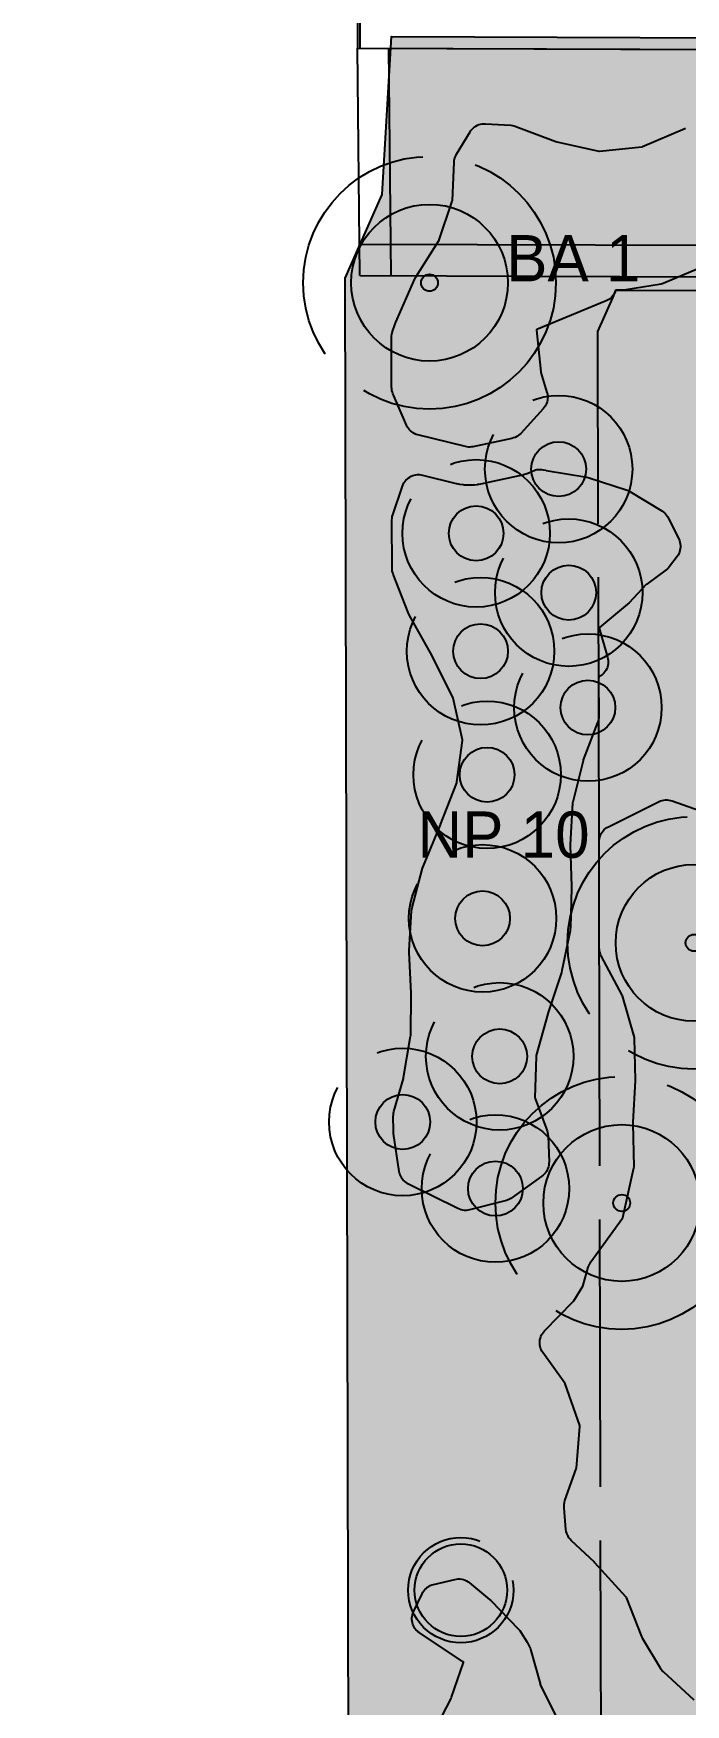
# Model space of a CAD drawing. Header units: metres. Extents: x 1 to 213, y 1 to 147.
# Drawn here: x 50.38 to 53.48, y 32.34 to 40.28 of the extents above; entities that cross this region are included whole.
import ezdxf
from ezdxf.enums import TextEntityAlignment as Align

# ---------------------------------------------------------------- set-up
doc = ezdxf.new("R2010")
doc.units = ezdxf.units.M
doc.linetypes.add('DASHED', pattern=[1.524, 1.27, -0.254])
for name, color, linetype in [('00-BASE-ARQUITECTURA', 8, 'Continuous'), ('PJ-ARBUSTOS', 82, 'Continuous'), ('PJ-COPA-ADULTA', 8, 'DASHED'), ('PJ-CUBRESUELOS', 150, 'Continuous'), ('PJ-ETIQUETAS', 7, 'Continuous'), ('PJ-GRAVILLA', 42, 'Continuous'), ('PJ-HERBACEAS', 212, 'Continuous'), ('PJ-LIMITE-JARDIN', 7, 'Continuous'), ('PJ-MASAS', 92, 'Continuous'), ('PJ-MASAS-RELLENO', 92, 'Continuous'), ('PJ-RIEGO-SECTORES', 5, 'Continuous'), ('PJ-VISIBILIDAD', 1, 'DASHED')]:
    doc.layers.add(name, color=color, linetype=linetype)

# ---------------------------------------------------------------- blocks, each defined once
blk = doc.blocks.new('PJ_BA')
for radius in [0.372, 0.04]:
    blk.add_circle((0, 0), radius)
at = {"flags": 1}
for tag, p, height in [('CODIGO', (0.15, 0.15), 0.2), ('ESPECIE', (0.15, -0.1), 0.15), ('ZONA', (0.15, -0.3), 0.15)]:
    blk.add_attdef(tag, p, '', height=height, dxfattribs=at)
blk = doc.blocks.new('PJ_NP')
blk.add_circle((0, 0), 0.13)
at = {"flags": 1}
for tag, p, height in [('CODIGO', (0.15, 0.15), 0.2), ('ESPECIE', (0.15, -0.1), 0.15), ('ZONA', (0.15, -0.3), 0.15)]:
    blk.add_attdef(tag, p, '', height=height, dxfattribs=at)
blk = doc.blocks.new('PJ_CG')
blk.add_circle((0, 0), 0.22)
at = {"flags": 1}
for tag, p, height in [('CODIGO', (0.15, 0.15), 0.2), ('ESPECIE', (0.15, -0.1), 0.15), ('ZONA', (0.15, -0.3), 0.15)]:
    blk.add_attdef(tag, p, '', height=height, dxfattribs=at)

msp = doc.modelspace()

# ---------------------------------------------------------------- hatches: boundary and pattern name
at = {"layer": 'PJ-GRAVILLA'}
h = msp.add_hatch(dxfattribs=at)
h.set_pattern_fill('GRAVEL', scale=0.03)
h.paths.add_polyline_path([(52.0788, 40.2607), (63.1031, 40.2166), (63.1913, 39.8639), (60.2368, 32.0146), (59.8399, 31.2208), (59.3989, 29.8097), (57.7673, 26.4142), (56.4444, 24.4739), (55.2097, 23.0187), (53.0489, 21.0344), (51.9024, 20.2406), (51.8583, 39.1142), (52.0347, 39.5111), (52.0788, 40.2607)])
at = {"layer": 'PJ-MASAS-RELLENO'}
for points in [[(52.3681, 39.4804), (52.3683, 39.4823), (52.376, 39.664), (52.3768, 39.672), (52.3783, 39.6799), (52.3807, 39.6876), (52.3838, 39.6951), (52.3876, 39.7021), (52.452, 39.8083), (52.4565, 39.8148), (52.4615, 39.8209), (52.4671, 39.8264), (52.4733, 39.8314), (52.4799, 39.8357), (52.4868, 39.8394), (52.4942, 39.8423), (52.5017, 39.8445), (52.5095, 39.846), (52.5173, 39.8467), (52.5252, 39.8466), (52.6459, 39.8393), (52.6539, 39.8385), (52.6617, 39.8368), (52.6693, 39.8343), (52.859, 39.7629), (52.8644, 39.7612), (53.0633, 39.717), (53.0654, 39.7167), (53.0675, 39.7168), (53.2674, 39.7372), (53.2694, 39.7375), (53.2713, 39.7382), (53.4715, 39.8241), (53.4758, 39.8263), (53.6753, 39.9417), (53.6812, 39.9448), (53.8526, 40.0258), (53.8591, 40.0286), (53.8659, 40.0307), (53.8729, 40.0323), (53.88, 40.0332), (53.8871, 40.0335), (54.3761, 40.0316), (54.3858, 40.0309), (54.3953, 40.0291), (54.4931, 40.0046), (54.4953, 40.0041), (54.6922, 39.9663), (54.7001, 39.9644), (54.7077, 39.9617), (54.715, 39.9582), (54.8851, 39.8668), (54.892, 39.8626), (54.8985, 39.8577), (54.9045, 39.8521), (54.9098, 39.846), (54.9146, 39.8394), (54.9186, 39.8324), (54.9219, 39.8249), (54.9244, 39.8172), (54.9714, 39.6433), (54.9731, 39.6355), (54.974, 39.6276), (54.9742, 39.6196), (54.9735, 39.6117), (54.972, 39.6039), (54.9698, 39.5962), (54.9668, 39.5888), (54.8953, 39.4342), (54.8921, 39.428), (54.8884, 39.4221), (54.7923, 39.2838), (54.7873, 39.2773), (54.7817, 39.2714), (54.7755, 39.2661), (54.7688, 39.2614), (54.7616, 39.2575), (54.7541, 39.2543), (54.7463, 39.2519), (54.7383, 39.2503), (54.7302, 39.2495), (54.6025, 39.2438), (54.5949, 39.2439), (54.5874, 39.2446), (54.5799, 39.246), (54.5727, 39.2482), (54.5657, 39.251), (54.3823, 39.3348), (54.3807, 39.3354), (54.379, 39.336), (54.1786, 39.3873), (54.177, 39.3876), (54.1752, 39.3875), (53.9749, 39.3679), (53.973, 39.3676), (53.9711, 39.3669), (53.7705, 39.2825), (53.7669, 39.2808), (53.5677, 39.1725), (53.5606, 39.1691), (53.3688, 39.0883), (53.3598, 39.0851), (53.3505, 39.083), (53.1915, 39.0574), (53.185, 39.0566), (53.1784, 39.0563), (53.1526, 39.0564), (53.1506, 39.0564), (53.1463, 39.0562), (53.1444, 39.056), (53.1435, 39.0543), (53.1418, 39.0504), (53.1408, 39.0481), (53.1374, 39.0411), (53.1334, 39.0344), (53.1287, 39.0282), (53.1235, 39.0224), (53.1177, 39.0172), (53.1114, 39.0126), (53.1048, 39.0086), (53.0977, 39.0052), (52.7699, 38.8691), (52.7682, 38.8683), (52.7683, 38.8664), (52.788, 38.6689), (52.7883, 38.667), (52.7888, 38.6651), (52.8173, 38.571), (52.8191, 38.5637), (52.8203, 38.5563), (52.8207, 38.5488), (52.8205, 38.5413), (52.8195, 38.5338), (52.8178, 38.5265), (52.8155, 38.5193), (52.8125, 38.5124), (52.8088, 38.5058), (52.8046, 38.4996), (52.7998, 38.4938), (52.6928, 38.3769), (52.6869, 38.3711), (52.6805, 38.3659), (52.6735, 38.3615), (52.6661, 38.3577), (52.6584, 38.3548), (52.6504, 38.3527), (52.4659, 38.3135), (52.4588, 38.3123), (52.4516, 38.3118), (52.4444, 38.3119), (52.4372, 38.3127), (52.4302, 38.3141), (52.2045, 38.3695), (52.1967, 38.3719), (52.1891, 38.3751), (52.1819, 38.379), (52.1751, 38.3836), (52.1688, 38.3889), (52.1631, 38.3949), (52.1581, 38.4014), (52.1537, 38.4083), (52.1501, 38.4157), (52.086, 38.5654), (52.0832, 38.5729), (52.0812, 38.5807), (52.0799, 38.5886), (52.0795, 38.5967), (52.079, 38.8305), (52.0794, 38.8387), (52.0807, 38.847), (52.0828, 38.855), (52.0963, 38.8975), (52.0993, 38.9053), (52.1895, 39.1105), (52.1922, 39.1162), (52.1954, 39.1216), (52.3028, 39.2885), (52.3037, 39.2899), (52.3043, 39.2914), (52.3676, 39.4786), (52.3681, 39.4804)], [(52.0869, 37.7081), (52.0846, 37.7151), (52.0829, 37.7222), (52.0819, 37.7295), (52.0815, 37.7369), (52.081, 37.9648), (52.0815, 37.9736), (52.0829, 37.9823), (52.0852, 37.9908), (52.1315, 38.1269), (52.1344, 38.1342), (52.138, 38.1413), (52.1423, 38.1479), (52.1472, 38.1541), (52.1528, 38.1597), (52.1588, 38.1648), (52.1654, 38.1693), (52.1723, 38.1731), (52.1796, 38.1762), (52.1871, 38.1786), (52.1949, 38.1802), (52.2028, 38.181), (52.2107, 38.1811), (52.2185, 38.1803), (52.2263, 38.1788), (52.3868, 38.1394), (52.3876, 38.1392), (52.3947, 38.1376), (52.3956, 38.1374), (52.4013, 38.1363), (52.4031, 38.136), (52.4173, 38.1338), (52.4191, 38.1336), (52.4245, 38.133), (52.4262, 38.1329), (52.4406, 38.132), (52.4424, 38.1319), (52.4478, 38.1318), (52.4496, 38.1318), (52.464, 38.1323), (52.4658, 38.1324), (52.4712, 38.1328), (52.473, 38.1329), (52.4873, 38.1346), (52.489, 38.1349), (52.4948, 38.1358), (52.4957, 38.136), (52.5028, 38.1373), (52.5037, 38.1375), (52.6872, 38.1765), (52.6883, 38.1767), (52.6963, 38.1786), (52.6973, 38.1789), (52.7038, 38.1806), (52.7058, 38.1812), (52.7215, 38.1863), (52.7235, 38.187), (52.7293, 38.1892), (52.7312, 38.19), (52.7463, 38.1967), (52.749, 38.1979), (52.7558, 38.2007), (52.7627, 38.2029), (52.7699, 38.2045), (52.7771, 38.2054), (52.7844, 38.2056), (52.7917, 38.2052), (52.7989, 38.2041), (52.813, 38.2013), (52.8142, 38.201), (53.0064, 38.1686), (53.0174, 38.1659), (53.1939, 38.1093), (53.2028, 38.1059), (53.2111, 38.1014), (53.3628, 38.009), (53.369, 38.0048), (53.3748, 38.0001), (53.3801, 37.9948), (53.3849, 37.9891), (53.3891, 37.9829), (53.3928, 37.9764), (53.4431, 37.8756), (53.4463, 37.8682), (53.4488, 37.8605), (53.4505, 37.8526), (53.4513, 37.8446), (53.4514, 37.8365), (53.4507, 37.8284), (53.4491, 37.8205), (53.4467, 37.8128), (53.4436, 37.8053), (53.4398, 37.7982), (53.4352, 37.7915), (53.3997, 37.7447), (53.3947, 37.7388), (53.3892, 37.7334), (53.3832, 37.7285), (53.2909, 37.661), (53.2895, 37.6599), (53.2882, 37.6586), (53.2072, 37.5725), (53.2001, 37.5659), (53.0668, 37.4546), (53.0654, 37.4534), (53.0659, 37.4516), (53.1053, 37.3144), (53.1071, 37.3065), (53.1082, 37.2985), (53.1084, 37.2904), (53.1078, 37.2823), (53.1064, 37.2743), (53.1041, 37.2665), (53.1011, 37.259), (53.0974, 37.2518), (53.0929, 37.245), (53.0878, 37.2387), (53.082, 37.233), (53.0758, 37.2278), (53.069, 37.2234), (53.0645, 37.2211), (53.0631, 37.2203), (53.063, 37.2184), (53.0628, 37.2144), (53.0628, 37.2125), (53.0632, 37.0328), (53.0629, 37.0254), (53.0619, 37.0181), (53.0602, 37.011), (53.0579, 37.004), (52.9899, 36.8262), (52.9885, 36.8216), (52.9394, 36.6253), (52.939, 36.6235), (52.9388, 36.6216), (52.9272, 36.425), (52.9271, 36.4212), (52.9343, 36.2255), (52.9344, 36.2201), (52.9285, 36.0292), (52.928, 36.0224), (52.9269, 36.0158), (52.8887, 35.8266), (52.8863, 35.8175), (52.8222, 35.6224), (52.8217, 35.6206), (52.7668, 35.4233), (52.7663, 35.421), (52.7661, 35.4186), (52.7602, 35.2226), (52.7602, 35.2207), (52.7608, 35.2188), (52.8177, 35.0658), (52.8203, 35.0577), (52.8219, 35.0493), (52.8227, 35.0408), (52.827, 34.9184), (52.8269, 34.9105), (52.826, 34.9027), (52.8244, 34.8949), (52.822, 34.8874), (52.8188, 34.8802), (52.815, 34.8733), (52.8105, 34.8668), (52.8054, 34.8608), (52.7997, 34.8553), (52.7935, 34.8504), (52.6456, 34.7451), (52.6393, 34.741), (52.6326, 34.7376), (52.6257, 34.7348), (52.6186, 34.7326), (52.4493, 34.6904), (52.4414, 34.6888), (52.4334, 34.6881), (52.4253, 34.6882), (52.4173, 34.689), (52.4094, 34.6907), (52.4017, 34.6932), (52.3943, 34.6964), (52.1594, 34.8132), (52.1527, 34.817), (52.1464, 34.8213), (52.1405, 34.8263), (52.1351, 34.8318), (52.1303, 34.8378), (52.1261, 34.8442), (52.1225, 34.851), (52.1196, 34.8581), (52.1174, 34.8654), (52.1159, 34.8729), (52.0887, 35.0533), (52.088, 35.0592), (52.0878, 35.0651), (52.0876, 35.135), (52.0879, 35.1424), (52.0889, 35.1497), (52.0906, 35.157), (52.1353, 35.3148), (52.1362, 35.319), (52.17, 35.5157), (52.1702, 35.5173), (52.1703, 35.5189), (52.1726, 35.7164), (52.1726, 35.7188), (52.1633, 35.9137), (52.1634, 35.9222), (52.1744, 36.1103), (52.1753, 36.1183), (52.177, 36.1261), (52.2266, 36.3134), (52.2302, 36.3239), (52.312, 36.5188), (52.3124, 36.5199), (52.3885, 36.7177), (52.3892, 36.7199), (52.3896, 36.7222), (52.416, 36.9185), (52.4162, 36.9202), (52.4159, 36.922), (52.3723, 37.1189), (52.3719, 37.1205), (52.3712, 37.122), (52.2723, 37.3197), (52.2714, 37.3214), (52.1625, 37.5158), (52.1577, 37.5259), (52.0869, 37.7081)], [(52.9032, 33.8664), (52.9021, 33.868), (52.7979, 34.0134), (52.7936, 34.0201), (52.79, 34.0272), (52.7871, 34.0346), (52.7849, 34.0423), (52.7835, 34.0502), (52.783, 34.0581), (52.7832, 34.0661), (52.7842, 34.074), (52.7859, 34.0818), (52.7885, 34.0894), (52.7918, 34.0966), (52.7958, 34.1035), (52.8005, 34.11), (52.8057, 34.116), (52.9421, 34.2554), (52.9435, 34.257), (52.9448, 34.2588), (52.9884, 34.3289), (52.9893, 34.3306), (52.9899, 34.3324), (53.0134, 34.4179), (53.0156, 34.4248), (53.0184, 34.4314), (53.0218, 34.4378), (53.0258, 34.4438), (53.1758, 34.6506), (53.1769, 34.6523), (53.1774, 34.6543), (53.2305, 34.89), (53.2309, 34.8924), (53.231, 34.8948), (53.2271, 35.1003), (53.2272, 35.1062), (53.2379, 35.3036), (53.238, 35.3067), (53.2331, 35.5053), (53.233, 35.5069), (53.2326, 35.5086), (53.1762, 35.7066), (53.1755, 35.7086), (53.1746, 35.7105), (53.0752, 35.8961), (53.0719, 35.9031), (53.0692, 35.9105), (53.0673, 35.9181), (53.0661, 35.9258), (53.0657, 35.9336), (53.0646, 36.4377), (53.065, 36.4458), (53.0662, 36.4538), (53.0682, 36.4616), (53.071, 36.4692), (53.0745, 36.4765), (53.0788, 36.4834), (53.0837, 36.4898), (53.0892, 36.4957), (53.0954, 36.5009), (53.102, 36.5056), (53.1091, 36.5095), (53.3494, 36.6286), (53.3567, 36.6317), (53.3643, 36.6342), (53.3721, 36.6358), (53.38, 36.6367), (53.388, 36.6368), (53.3959, 36.6361), (53.4038, 36.6346), (53.4114, 36.6323), (53.6497, 36.5485), (53.6576, 36.5452), (53.665, 36.5412), (53.672, 36.5363), (53.6785, 36.5308), (53.6843, 36.5246), (53.8347, 36.3466), (53.8377, 36.3434), (54.005, 36.1845), (54.0067, 36.1831), (54.0086, 36.1821), (54.1924, 36.0971), (54.194, 36.0964), (54.1957, 36.0962), (54.3944, 36.0788), (54.3993, 36.0787), (54.6011, 36.086), (54.6097, 36.0859), (54.801, 36.0723), (54.8089, 36.0713), (54.8167, 36.0696), (55.0006, 36.0185), (55.0067, 36.0165), (55.1934, 35.948), (55.1962, 35.9471), (55.3383, 35.9064), (55.3479, 35.9031), (55.4903, 35.842), (55.4977, 35.8384), (55.5046, 35.8341), (55.5111, 35.829), (55.517, 35.8234), (55.6132, 35.7213), (55.6183, 35.7153), (55.6227, 35.7089), (55.6265, 35.7021), (55.6297, 35.695), (55.6321, 35.6876), (55.6338, 35.68), (55.6347, 35.6722), (55.6349, 35.6644), (55.6343, 35.6566), (55.633, 35.6489), (55.6309, 35.6414), (55.6282, 35.6341), (55.6247, 35.6272), (55.6203, 35.6194), (55.6193, 35.6175), (55.6163, 35.6114), (55.6158, 35.6105), (55.6123, 35.6029), (55.6119, 35.6019), (55.5388, 35.4329), (55.5384, 35.432), (55.5357, 35.4252), (55.5353, 35.4243), (55.5332, 35.4187), (55.5326, 35.417), (55.528, 35.403), (55.5275, 35.4012), (55.526, 35.3959), (55.5256, 35.3941), (55.5223, 35.3797), (55.5219, 35.3779), (55.521, 35.3725), (55.5207, 35.3707), (55.5187, 35.356), (55.5185, 35.3542), (55.518, 35.3482), (55.518, 35.3473), (55.5175, 35.34), (55.5175, 35.339), (55.5096, 35.1391), (55.5096, 35.1377), (55.5095, 35.1266), (55.5095, 35.1252), (55.5098, 35.1155), (55.5099, 35.1142), (55.5106, 35.1031), (55.5107, 35.1017), (55.5238, 34.9706), (55.5242, 34.963), (55.5238, 34.9554), (55.5228, 34.9479), (55.521, 34.9405), (55.5186, 34.9333), (55.5155, 34.9264), (55.5117, 34.9198), (55.5073, 34.9136), (55.5024, 34.9078), (55.4969, 34.9026), (55.491, 34.8978), (55.4303, 34.854), (55.4221, 34.8488), (55.2122, 34.7331), (55.2085, 34.7308), (55.0233, 34.6006), (55.0218, 34.5994), (55.0205, 34.598), (54.8949, 34.4388), (54.8938, 34.4373), (54.893, 34.4356), (54.818, 34.2513), (54.817, 34.2487), (54.7642, 34.089), (54.7614, 34.0816), (54.7578, 34.0746), (54.7536, 34.0679), (54.7487, 34.0617), (54.7452, 34.0576), (54.7441, 34.0562), (54.7351, 34.045), (54.734, 34.0435), (54.7309, 34.0391), (54.7298, 34.0377), (54.722, 34.0256), (54.721, 34.0241), (54.718, 34.019), (54.7176, 34.0183), (54.7141, 34.012), (54.7136, 34.0112), (54.6299, 33.854), (54.6294, 33.8529), (54.6252, 33.8446), (54.6247, 33.8435), (54.6215, 33.8366), (54.6206, 33.8344), (54.6135, 33.8162), (54.6105, 33.8093), (54.6068, 33.8028), (54.6025, 33.7966), (54.539, 33.7136), (54.5373, 33.7116), (54.4082, 33.5538), (54.4069, 33.552), (54.4058, 33.5502), (54.3163, 33.3738), (54.3155, 33.3721), (54.3153, 33.3703), (54.2942, 33.1597), (54.2941, 33.158), (54.2942, 33.1564), (54.3007, 33.1149), (54.3015, 33.1069), (54.3016, 33.0989), (54.3008, 33.0908), (54.2992, 33.0829), (54.2968, 33.0752), (54.2937, 33.0678), (54.2899, 33.0608), (54.2179, 32.9434), (54.2174, 32.9427), (54.2138, 32.9365), (54.2133, 32.9357), (54.2105, 32.9306), (54.2097, 32.929), (54.2033, 32.9162), (54.2026, 32.9145), (54.2004, 32.9096), (54.1997, 32.908), (54.1945, 32.8946), (54.1939, 32.8929), (54.1922, 32.8878), (54.1916, 32.8861), (54.1876, 32.8724), (54.1872, 32.8706), (54.1858, 32.865), (54.1856, 32.8641), (54.1841, 32.8571), (54.1839, 32.8562), (54.1479, 32.6709), (54.1477, 32.6698), (54.1464, 32.6617), (54.1462, 32.6607), (54.1453, 32.654), (54.145, 32.652), (54.1436, 32.6355), (54.1434, 32.6334), (54.1432, 32.6272), (54.1432, 32.6252), (54.1434, 32.6086), (54.1435, 32.6066), (54.1439, 32.6004), (54.1441, 32.5983), (54.1461, 32.5819), (54.1464, 32.5799), (54.1474, 32.5737), (54.1478, 32.5717), (54.1515, 32.5556), (54.152, 32.5536), (54.1536, 32.5476), (54.1543, 32.5456), (54.1595, 32.53), (54.1602, 32.528), (54.1625, 32.5223), (54.1633, 32.5204), (54.1702, 32.5053), (54.1711, 32.5035), (54.1742, 32.4975), (54.1747, 32.4966), (54.1787, 32.4894), (54.1792, 32.4885), (54.2183, 32.422), (54.222, 32.415), (54.225, 32.4076), (54.2272, 32.3999), (54.2287, 32.392), (54.2293, 32.3841), (54.2292, 32.3761), (54.2283, 32.3682), (54.2266, 32.3604), (54.2241, 32.3528), (54.2209, 32.3455), (54.2169, 32.3386), (54.2123, 32.3321), (54.2071, 32.326), (54.2013, 32.3206), (54.195, 32.3157), (54.1882, 32.3115), (54.023, 32.2199), (54.0157, 32.2163), (54.008, 32.2135), (54.0002, 32.2115), (53.9921, 32.2102), (53.984, 32.2099), (53.9758, 32.2103), (53.9678, 32.2116), (53.7734, 32.2523), (53.7662, 32.2541), (53.7593, 32.2566), (53.5406, 32.3469), (53.5342, 32.3499), (53.5281, 32.3534), (53.5223, 32.3575), (53.5169, 32.3621), (53.3706, 32.4971), (53.3652, 32.5026), (53.3603, 32.5085), (53.3561, 32.5149), (53.2734, 32.6537), (53.2703, 32.6593), (53.2677, 32.6652), (53.1945, 32.8503), (53.1938, 32.8519), (53.1926, 32.8533), (53.0454, 33.0155), (53.0432, 33.0178), (52.9327, 33.1212), (52.927, 33.1272), (52.9218, 33.1338), (52.9174, 33.1408), (52.9138, 33.1483), (52.9109, 33.1562), (52.9089, 33.1643), (52.9077, 33.1725), (52.8986, 33.2762), (52.8983, 33.2848), (52.8989, 33.2934), (52.9004, 33.3018), (52.9029, 33.3101), (52.9567, 33.4614), (52.9572, 33.463), (52.9574, 33.4647), (52.9742, 33.6627), (52.9742, 33.6648), (52.9736, 33.6668), (52.9039, 33.8647), (52.9032, 33.8664)], [(52.3796, 32.9362), (52.3877, 32.9377), (52.3959, 32.9384), (52.4041, 32.9382), (52.4123, 32.9372), (52.4203, 32.9353), (52.4281, 32.9327), (52.4355, 32.9292), (52.4426, 32.925), (52.4492, 32.9201), (52.5444, 32.8413), (52.5507, 32.8356), (52.6827, 32.7003), (52.6886, 32.6936), (52.6937, 32.6862), (52.7228, 32.6387), (52.7263, 32.6322), (52.7359, 32.6128), (52.7389, 32.6059), (52.7412, 32.5986), (52.7843, 32.4414), (52.7849, 32.4396), (52.7856, 32.4379), (52.8678, 32.2706), (52.8688, 32.2687), (52.9612, 32.1027), (52.9643, 32.0965), (53.0358, 31.9371), (53.0387, 31.9296), (53.0409, 31.9219), (53.0735, 31.7771), (53.075, 31.7685), (53.0755, 31.7597), (53.0755, 31.7588), (53.0752, 31.752), (53.0744, 31.7453), (53.073, 31.7387), (53.0249, 31.5516), (53.0226, 31.5442), (53.0196, 31.537), (53.016, 31.5302), (53.0117, 31.5238), (53.0068, 31.5178), (53.0013, 31.5123), (52.9953, 31.5074), (52.9889, 31.503), (52.8319, 31.408), (52.8253, 31.4044), (52.8184, 31.4014), (52.8112, 31.3992), (52.674, 31.3624), (52.6694, 31.3608), (52.5063, 31.2953), (52.4991, 31.2928), (52.4918, 31.291), (52.4843, 31.2899), (52.4767, 31.2895), (52.4692, 31.2898), (52.4617, 31.2909), (52.2979, 31.3216), (52.2899, 31.3235), (52.2823, 31.3262), (52.2749, 31.3297), (52.2679, 31.3339), (52.2614, 31.3388), (52.2554, 31.3443), (52.25, 31.3504), (52.138, 31.4912), (52.1335, 31.4975), (52.1296, 31.5041), (52.1264, 31.511), (52.1239, 31.5183), (52.122, 31.5257), (52.1209, 31.5333), (52.1063, 31.6836), (52.1059, 31.6927), (52.1066, 31.7018), (52.1268, 31.8545), (52.1284, 31.8628), (52.1308, 31.8709), (52.1871, 32.0283), (52.1912, 32.0378), (52.276, 32.2035), (52.362, 32.3713), (52.3643, 32.3767), (52.4204, 32.5423), (52.421, 32.5441), (52.4194, 32.5453), (52.2122, 32.6819), (52.206, 32.6864), (52.2003, 32.6914), (52.1951, 32.697), (52.1905, 32.7031), (52.1864, 32.7095), (52.183, 32.7163), (52.1803, 32.7234), (52.1782, 32.7307), (52.1769, 32.7382), (52.1762, 32.7458), (52.1763, 32.7534), (52.1771, 32.761), (52.1787, 32.7685), (52.1809, 32.7757), (52.1838, 32.7828), (52.224, 32.8682), (52.2278, 32.8752), (52.2322, 32.8818), (52.2373, 32.888), (52.2429, 32.8936), (52.2491, 32.8986), (52.2557, 32.903), (52.2628, 32.9067), (52.2702, 32.9097), (52.2778, 32.9119), (52.3796, 32.9362)]]:
    msp.add_hatch(color=7, dxfattribs=at).paths.add_polyline_path(points)

# ---------------------------------------------------------------- linework, layer by layer
at = {"layer": '00-BASE-ARQUITECTURA'}
for points in [[(132.6056, 42.4603), (98.813, 42.4497), (51.9289, 42.4709), (51.9183, 40.2061), (63.2954, 40.1637), (62.5016, 38.0788), (61.8984, 36.4807), (60.5119, 32.8612), (59.8875, 31.2208), (59.2102, 29.4428), (58.5223, 27.8553), (57.9402, 26.7652), (56.6173, 24.7438), (54.7229, 22.5637), (53.0189, 21.0502), (52.1723, 20.4152), (50.426, 19.3146), (48.5316, 18.3832)], [(64.1949, 42.1534), (51.9289, 42.1957), (51.9289, 40.2061), (63.2954, 40.1637)], [(64.1949, 42.1534), (51.9289, 42.1957), (51.9289, 40.2061), (62.6709, 40.1637)], [(64.1949, 42.1534), (51.9289, 42.1957), (51.9289, 40.2061), (63.4541, 40.1637)], [(51.9289, 39.1266), (51.9183, 40.2061)], [(52.077, 39.1266), (52.0664, 40.2061)], [(51.9289, 39.2747), (63.1049, 39.243)], [(51.9289, 39.1266), (63.0414, 39.0842)]]:
    msp.add_lwpolyline(points, dxfattribs=at)
at = {"layer": 'PJ-COPA-ADULTA'}
for centre, radius in [((52.2598, 39.0918), 0.6), ((52.8729, 38.2071), 0.35), ((52.4811, 37.9021), 0.35), ((52.9206, 37.6206), 0.35), ((52.5021, 37.3426), 0.35), ((53.0119, 37.075), 0.35), ((52.5331, 36.7561), 0.35), ((53.5156, 35.9581), 0.6), ((52.5117, 36.0743), 0.35), ((52.5928, 35.4191), 0.35), ((52.1326, 35.1076), 0.35), ((53.1724, 34.723), 0.6), ((52.5727, 34.7917), 0.35), ((52.4083, 32.8852), 0.25)]:
    msp.add_circle(centre, radius, dxfattribs=at)
at = {"layer": 'PJ-LIMITE-JARDIN'}
msp.add_lwpolyline([(52.0788, 40.2607), (63.1031, 40.2166), (63.1913, 39.8639), (60.2368, 32.0146), (59.8399, 31.2208), (59.3989, 29.8097), (57.7673, 26.4142), (56.4444, 24.4739), (55.2097, 23.0187), (53.0489, 21.0344), (51.9024, 20.2406), (51.8583, 39.1142), (52.0347, 39.5111), (52.0788, 40.2607)], close=True, dxfattribs=at)
at = {"layer": 'PJ-MASAS'}
for points in [[(53.5606, 39.1691), (53.3688, 39.0883), (53.3598, 39.0851), (53.3505, 39.083), (53.1915, 39.0574), (53.185, 39.0566), (53.1784, 39.0563), (53.1526, 39.0564), (53.1506, 39.0564), (53.1463, 39.0562), (53.1444, 39.056), (53.1435, 39.0543), (53.1418, 39.0504), (53.1408, 39.0481), (53.1374, 39.0411), (53.1334, 39.0344), (53.1287, 39.0282), (53.1235, 39.0224), (53.1177, 39.0172), (53.1114, 39.0126), (53.1048, 39.0086), (53.0977, 39.0052), (52.7699, 38.8691), (52.7682, 38.8683), (52.7683, 38.8664), (52.788, 38.6689), (52.7883, 38.667), (52.7888, 38.6651), (52.8173, 38.571), (52.8191, 38.5637), (52.8203, 38.5563), (52.8207, 38.5488), (52.8205, 38.5413), (52.8195, 38.5338), (52.8178, 38.5265), (52.8155, 38.5193), (52.8125, 38.5124), (52.8088, 38.5058), (52.8046, 38.4996), (52.7998, 38.4938), (52.6928, 38.3769), (52.6869, 38.3711), (52.6805, 38.3659), (52.6735, 38.3615), (52.6661, 38.3577), (52.6584, 38.3548), (52.6504, 38.3527), (52.4659, 38.3135), (52.4588, 38.3123), (52.4516, 38.3118), (52.4444, 38.3119), (52.4372, 38.3127), (52.4302, 38.3141), (52.2045, 38.3695), (52.1967, 38.3719), (52.1891, 38.3751), (52.1819, 38.379), (52.1751, 38.3836), (52.1688, 38.3889), (52.1631, 38.3949), (52.1581, 38.4014), (52.1537, 38.4083), (52.1501, 38.4157), (52.086, 38.5654), (52.0832, 38.5729), (52.0812, 38.5807), (52.0799, 38.5886), (52.0795, 38.5967), (52.079, 38.8305), (52.0794, 38.8387), (52.0807, 38.847), (52.0828, 38.855), (52.0963, 38.8975), (52.0993, 38.9053), (52.1895, 39.1105), (52.1922, 39.1162), (52.1954, 39.1216), (52.3028, 39.2885), (52.3037, 39.2899), (52.3043, 39.2914), (52.3676, 39.4786), (52.3681, 39.4804), (52.3681, 39.4804), (52.3683, 39.4823), (52.376, 39.664), (52.3768, 39.672), (52.3783, 39.6799), (52.3807, 39.6876), (52.3838, 39.6951), (52.3876, 39.7021), (52.452, 39.8083), (52.4565, 39.8148), (52.4615, 39.8209), (52.4671, 39.8264), (52.4733, 39.8314), (52.4799, 39.8357), (52.4868, 39.8394), (52.4942, 39.8423), (52.5017, 39.8445), (52.5095, 39.846), (52.5173, 39.8467), (52.5252, 39.8466), (52.6459, 39.8393), (52.6539, 39.8385), (52.6617, 39.8368), (52.6693, 39.8343), (52.859, 39.7629), (52.8644, 39.7612), (53.0633, 39.717), (53.0654, 39.7167), (53.0675, 39.7168), (53.2674, 39.7372), (53.2694, 39.7375), (53.2713, 39.7382), (53.4715, 39.8241), (53.4758, 39.8263)], [(53.5169, 32.3621), (53.3706, 32.4971), (53.3652, 32.5026), (53.3603, 32.5085), (53.3561, 32.5149), (53.2734, 32.6537), (53.2703, 32.6593), (53.2677, 32.6652), (53.1945, 32.8503), (53.1938, 32.8519), (53.1926, 32.8533), (53.0454, 33.0155), (53.0432, 33.0178), (52.9327, 33.1212), (52.927, 33.1272), (52.9218, 33.1338), (52.9174, 33.1408), (52.9138, 33.1483), (52.9109, 33.1562), (52.9089, 33.1643), (52.9077, 33.1725), (52.8986, 33.2762), (52.8983, 33.2848), (52.8989, 33.2934), (52.9004, 33.3018), (52.9029, 33.3101), (52.9567, 33.4614), (52.9572, 33.463), (52.9574, 33.4647), (52.9742, 33.6627), (52.9742, 33.6648), (52.9736, 33.6668), (52.9039, 33.8647), (52.9032, 33.8664), (52.9032, 33.8664), (52.9021, 33.868), (52.7979, 34.0134), (52.7936, 34.0201), (52.79, 34.0272), (52.7871, 34.0346), (52.7849, 34.0423), (52.7835, 34.0502), (52.783, 34.0581), (52.7832, 34.0661), (52.7842, 34.074), (52.7859, 34.0818), (52.7885, 34.0894), (52.7918, 34.0966), (52.7958, 34.1035), (52.8005, 34.11), (52.8057, 34.116), (52.9421, 34.2554), (52.9435, 34.257), (52.9448, 34.2588), (52.9884, 34.3289), (52.9893, 34.3306), (52.9899, 34.3324), (53.0134, 34.4179), (53.0156, 34.4248), (53.0184, 34.4314), (53.0218, 34.4378), (53.0258, 34.4438), (53.1758, 34.6506), (53.1769, 34.6523), (53.1774, 34.6543), (53.2305, 34.89), (53.2309, 34.8924), (53.231, 34.8948), (53.2271, 35.1003), (53.2272, 35.1062), (53.2379, 35.3036), (53.238, 35.3067), (53.2331, 35.5053), (53.233, 35.5069), (53.2326, 35.5086), (53.1762, 35.7066), (53.1755, 35.7086), (53.1746, 35.7105), (53.0752, 35.8961), (53.0719, 35.9031), (53.0692, 35.9105), (53.0673, 35.9181), (53.0661, 35.9258), (53.0657, 35.9336), (53.0646, 36.4377), (53.065, 36.4458), (53.0662, 36.4538), (53.0682, 36.4616), (53.071, 36.4692), (53.0745, 36.4765), (53.0788, 36.4834), (53.0837, 36.4898), (53.0892, 36.4957), (53.0954, 36.5009), (53.102, 36.5056), (53.1091, 36.5095), (53.3494, 36.6286), (53.3567, 36.6317), (53.3643, 36.6342), (53.3721, 36.6358), (53.38, 36.6367), (53.388, 36.6368), (53.3959, 36.6361), (53.4038, 36.6346), (53.4114, 36.6323), (53.6497, 36.5485)], [(52.276, 32.2035), (52.362, 32.3713), (52.3643, 32.3767), (52.4204, 32.5423), (52.421, 32.5441), (52.4194, 32.5453), (52.2122, 32.6819), (52.206, 32.6864), (52.2003, 32.6914), (52.1951, 32.697), (52.1905, 32.7031), (52.1864, 32.7095), (52.183, 32.7163), (52.1803, 32.7234), (52.1782, 32.7307), (52.1769, 32.7382), (52.1762, 32.7458), (52.1763, 32.7534), (52.1771, 32.761), (52.1787, 32.7685), (52.1809, 32.7757), (52.1838, 32.7828), (52.224, 32.8682), (52.2278, 32.8752), (52.2322, 32.8818), (52.2373, 32.888), (52.2429, 32.8936), (52.2491, 32.8986), (52.2557, 32.903), (52.2628, 32.9067), (52.2702, 32.9097), (52.2778, 32.9119), (52.3796, 32.9362), (52.3796, 32.9362), (52.3877, 32.9377), (52.3959, 32.9384), (52.4041, 32.9382), (52.4123, 32.9372), (52.4203, 32.9353), (52.4281, 32.9327), (52.4355, 32.9292), (52.4426, 32.925), (52.4492, 32.9201), (52.5444, 32.8413), (52.5507, 32.8356), (52.6827, 32.7003), (52.6886, 32.6936), (52.6937, 32.6862), (52.7228, 32.6387), (52.7263, 32.6322), (52.7359, 32.6128), (52.7389, 32.6059), (52.7412, 32.5986), (52.7843, 32.4414), (52.7849, 32.4396), (52.7856, 32.4379), (52.8678, 32.2706)]]:
    msp.add_lwpolyline(points, dxfattribs=at)
msp.add_lwpolyline([(52.0869, 37.7081), (52.0846, 37.7151), (52.0829, 37.7222), (52.0819, 37.7295), (52.0815, 37.7369), (52.081, 37.9648), (52.0815, 37.9736), (52.0829, 37.9823), (52.0852, 37.9908), (52.1315, 38.1269), (52.1344, 38.1342), (52.138, 38.1413), (52.1423, 38.1479), (52.1472, 38.1541), (52.1528, 38.1597), (52.1588, 38.1648), (52.1654, 38.1693), (52.1723, 38.1731), (52.1796, 38.1762), (52.1871, 38.1786), (52.1949, 38.1802), (52.2028, 38.181), (52.2107, 38.1811), (52.2185, 38.1803), (52.2263, 38.1788), (52.3868, 38.1394), (52.3876, 38.1392), (52.3947, 38.1376), (52.3956, 38.1374), (52.4013, 38.1363), (52.4031, 38.136), (52.4173, 38.1338), (52.4191, 38.1336), (52.4245, 38.133), (52.4262, 38.1329), (52.4406, 38.132), (52.4424, 38.1319), (52.4478, 38.1318), (52.4496, 38.1318), (52.464, 38.1323), (52.4658, 38.1324), (52.4712, 38.1328), (52.473, 38.1329), (52.4873, 38.1346), (52.489, 38.1349), (52.4948, 38.1358), (52.4957, 38.136), (52.5028, 38.1373), (52.5037, 38.1375), (52.6872, 38.1765), (52.6883, 38.1767), (52.6963, 38.1786), (52.6973, 38.1789), (52.7038, 38.1806), (52.7058, 38.1812), (52.7215, 38.1863), (52.7235, 38.187), (52.7293, 38.1892), (52.7312, 38.19), (52.7463, 38.1967), (52.749, 38.1979), (52.7558, 38.2007), (52.7627, 38.2029), (52.7699, 38.2045), (52.7771, 38.2054), (52.7844, 38.2056), (52.7917, 38.2052), (52.7989, 38.2041), (52.813, 38.2013), (52.8142, 38.201), (53.0064, 38.1686), (53.0174, 38.1659), (53.1939, 38.1093), (53.2028, 38.1059), (53.2111, 38.1014), (53.3628, 38.009), (53.369, 38.0048), (53.3748, 38.0001), (53.3801, 37.9948), (53.3849, 37.9891), (53.3891, 37.9829), (53.3928, 37.9764), (53.4431, 37.8756), (53.4463, 37.8682), (53.4488, 37.8605), (53.4505, 37.8526), (53.4513, 37.8446), (53.4514, 37.8365), (53.4507, 37.8284), (53.4491, 37.8205), (53.4467, 37.8128), (53.4436, 37.8053), (53.4398, 37.7982), (53.4352, 37.7915), (53.3997, 37.7447), (53.3947, 37.7388), (53.3892, 37.7334), (53.3832, 37.7285), (53.2909, 37.661), (53.2895, 37.6599), (53.2882, 37.6586), (53.2072, 37.5725), (53.2001, 37.5659), (53.0668, 37.4546), (53.0654, 37.4534), (53.0659, 37.4516), (53.1053, 37.3144), (53.1071, 37.3065), (53.1082, 37.2985), (53.1084, 37.2904), (53.1078, 37.2823), (53.1064, 37.2743), (53.1041, 37.2665), (53.1011, 37.259), (53.0974, 37.2518), (53.0929, 37.245), (53.0878, 37.2387), (53.082, 37.233), (53.0758, 37.2278), (53.069, 37.2234), (53.0645, 37.2211), (53.0631, 37.2203), (53.063, 37.2184), (53.0628, 37.2144), (53.0628, 37.2125), (53.0632, 37.0328), (53.0629, 37.0254), (53.0619, 37.0181), (53.0602, 37.011), (53.0579, 37.004), (52.9899, 36.8262), (52.9885, 36.8216), (52.9394, 36.6253), (52.939, 36.6235), (52.9388, 36.6216), (52.9272, 36.425), (52.9271, 36.4212), (52.9343, 36.2255), (52.9344, 36.2201), (52.9285, 36.0292), (52.928, 36.0224), (52.9269, 36.0158), (52.8887, 35.8266), (52.8863, 35.8175), (52.8222, 35.6224), (52.8217, 35.6206), (52.7668, 35.4233), (52.7663, 35.421), (52.7661, 35.4186), (52.7602, 35.2226), (52.7602, 35.2207), (52.7608, 35.2188), (52.8177, 35.0658), (52.8203, 35.0577), (52.8219, 35.0493), (52.8227, 35.0408), (52.827, 34.9184), (52.8269, 34.9105), (52.826, 34.9027), (52.8244, 34.8949), (52.822, 34.8874), (52.8188, 34.8802), (52.815, 34.8733), (52.8105, 34.8668), (52.8054, 34.8608), (52.7997, 34.8553), (52.7935, 34.8504), (52.6456, 34.7451), (52.6393, 34.741), (52.6326, 34.7376), (52.6257, 34.7348), (52.6186, 34.7326), (52.4493, 34.6904), (52.4414, 34.6888), (52.4334, 34.6881), (52.4253, 34.6882), (52.4173, 34.689), (52.4094, 34.6907), (52.4017, 34.6932), (52.3943, 34.6964), (52.1594, 34.8132), (52.1527, 34.817), (52.1464, 34.8213), (52.1405, 34.8263), (52.1351, 34.8318), (52.1303, 34.8378), (52.1261, 34.8442), (52.1225, 34.851), (52.1196, 34.8581), (52.1174, 34.8654), (52.1159, 34.8729), (52.0887, 35.0533), (52.088, 35.0592), (52.0878, 35.0651), (52.0876, 35.135), (52.0879, 35.1424), (52.0889, 35.1497), (52.0906, 35.157), (52.1353, 35.3148), (52.1362, 35.319), (52.17, 35.5157), (52.1702, 35.5173), (52.1703, 35.5189), (52.1726, 35.7164), (52.1726, 35.7188), (52.1633, 35.9137), (52.1634, 35.9222), (52.1744, 36.1103), (52.1753, 36.1183), (52.177, 36.1261), (52.2266, 36.3134), (52.2302, 36.3239), (52.312, 36.5188), (52.3124, 36.5199), (52.3885, 36.7177), (52.3892, 36.7199), (52.3896, 36.7222), (52.416, 36.9185), (52.4162, 36.9202), (52.4159, 36.922), (52.3723, 37.1189), (52.3719, 37.1205), (52.3712, 37.122), (52.2723, 37.3197), (52.2714, 37.3214), (52.1625, 37.5158), (52.1577, 37.5259), (52.0869, 37.7081)], close=True, dxfattribs=at)
at = {"layer": 'PJ-RIEGO-SECTORES'}
msp.add_lwpolyline([(63.1031, 40.2166), (63.1913, 39.8639), (60.2368, 32.0146), (59.8399, 31.2208), (59.3989, 29.8097), (57.7673, 26.4142), (56.4444, 24.4739), (55.2097, 23.0187), (53.0489, 21.0344), (51.9024, 20.2406), (51.8583, 39.1142), (52.0347, 39.5111), (52.0788, 40.2607), (63.1031, 40.2166)], close=True, dxfattribs=at)
at = {"layer": 'PJ-VISIBILIDAD'}
msp.add_lwpolyline([(53.0966, 22.7074), (53.0589, 38.8609), (53.1313, 39.0237), (53.1441, 39.0565), (61.5925, 39.0227), (59.1356, 32.4956), (58.7666, 31.7575), (58.727, 31.6696), (58.6945, 31.5787), (58.2796, 30.2509), (56.7249, 27.0155), (55.4885, 25.2021), (54.343, 23.8521), (53.0966, 22.7074)], close=True, dxfattribs=at)

# ---------------------------------------------------------------- block references
at = {"layer": 'PJ-ARBUSTOS'}
for p in [(52.2598, 39.0918), (53.5156, 35.9581), (53.1724, 34.723)]:
    msp.add_blockref('PJ_BA', p, dxfattribs=at)
at = {"layer": 'PJ-CUBRESUELOS'}
for p in [(52.8729, 38.2071), (52.4811, 37.9021), (52.9206, 37.6206), (52.5021, 37.3426), (53.0119, 37.075), (52.5331, 36.7561), (52.5117, 36.0743), (52.5928, 35.4191), (52.1326, 35.1076), (52.5727, 34.7917)]:
    msp.add_blockref('PJ_NP', p, dxfattribs=at)
at = {"layer": 'PJ-HERBACEAS'}
msp.add_blockref('PJ_CG', (52.4083, 32.8852), dxfattribs=at)

# ---------------------------------------------------------------- texts
at = {"layer": 'PJ-ETIQUETAS'}
for s, p in [('BA 1', (52.9423, 39.2082)), ('NP 10', (52.6111, 36.4719))]:
    msp.add_text(s, height=0.22, dxfattribs=at).set_placement(p, align=Align.MIDDLE_CENTER)

doc.saveas('drawing.dxf')
